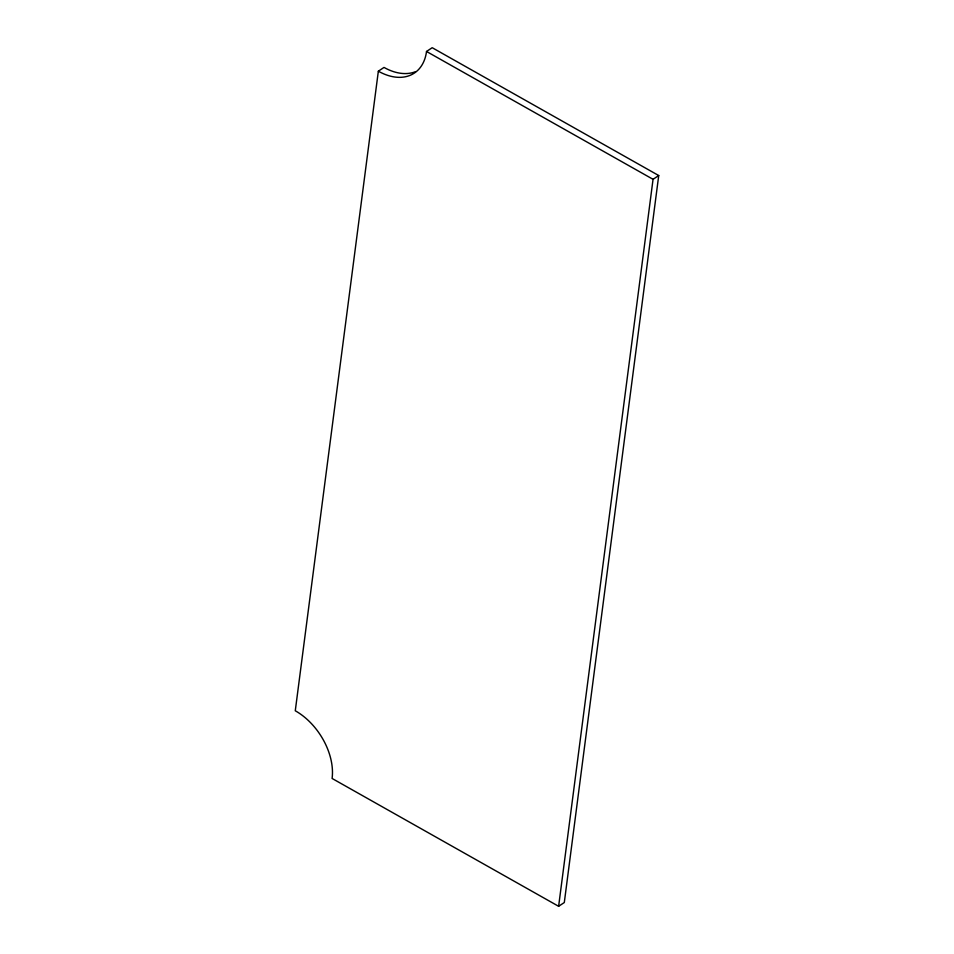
<?xml version="1.0" encoding="UTF-8"?>
<svg xmlns="http://www.w3.org/2000/svg" width="954" height="954" viewBox="0 0 954 954"><rect width="100%" height="100%" fill="white"/><g stroke="black" fill="none" stroke-linecap="round" stroke-linejoin="round"><path stroke-width="1.43" d="M378.344 71.192L295.275 710.766A54.76 36.407 56.4 0 1 332.099 778.464L558.627 906.3L564.303 902.532L658.725 175.536L432.198 47.7L426.521 51.468A54.76 36.407 56.4 0 1 378.344 71.192L384.021 67.424A54.76 36.407 56.4 0 0 415.741 71.586M558.627 906.3L653.049 179.316L658.725 175.536M426.521 51.468L653.049 179.316"/></g></svg>
